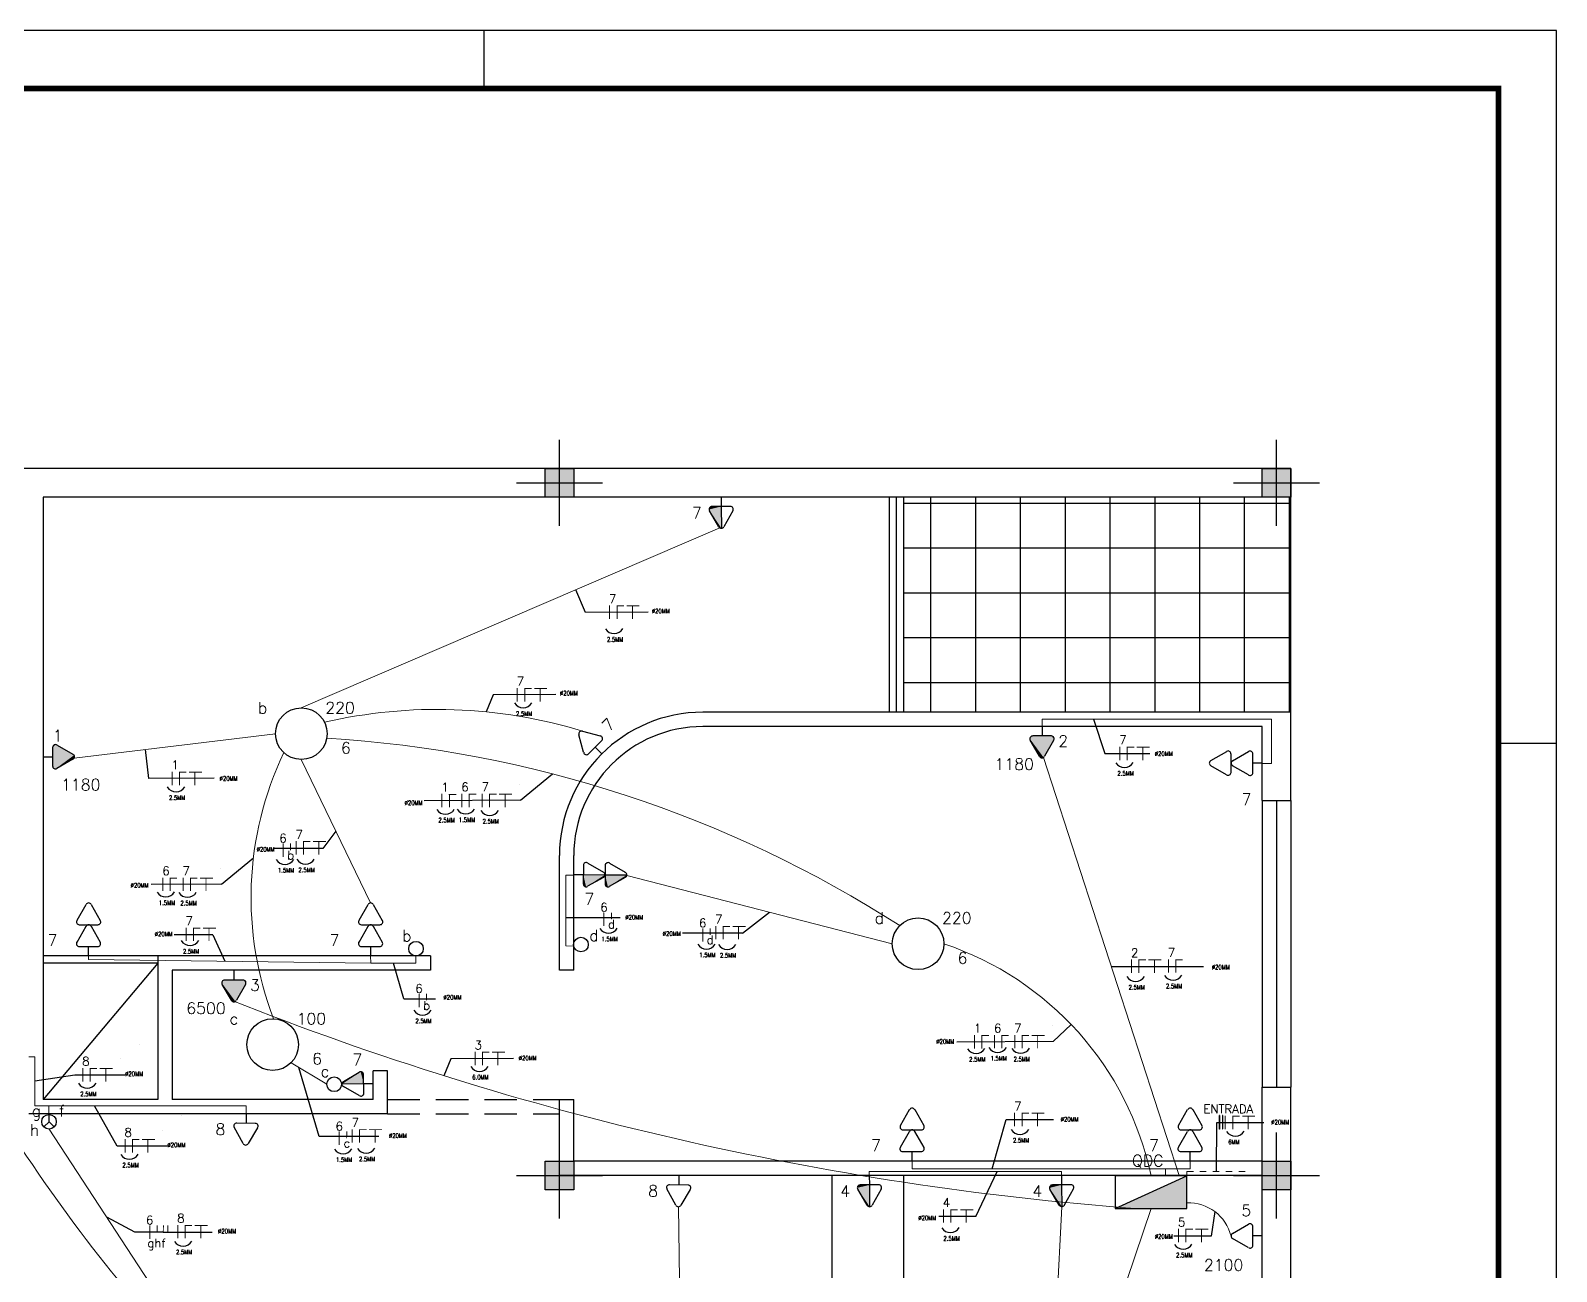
# Model space of a CAD drawing. Header units: metres. Extents: x 2426 to 5032, y 1997 to 4035.
# Drawn here: x 2512.79 to 2536.34, y 2015.29 to 2034.44 of the extents above; entities that cross this region are included whole.
import ezdxf
from ezdxf.enums import TextEntityAlignment as Align

# ---------------------------------------------------------------- set-up
doc = ezdxf.new("R2010")
doc.units = ezdxf.units.M
for name, pattern in [('CONTORNO_QUADRO_T', [0.35, 0.2, -0.15]), ('Contínuo', [0]), ('DASHED', [0.75, 0.5, -0.25])]:
    doc.linetypes.add(name, pattern=pattern)
for name, color, linetype in [('10', 10, 'Continuous'), ('2', 4, 'Continuous'), ('4', 136, 'Continuous'), ('Acessorios', 4, 'Continuous'), ('ALVENARIA', 7, 'Continuous'), ('ARQ-FOLHA', 7, 'Continuous'), ('CIRCUITOS', 250, 'Continuous'), ('ILUMINAÇÃO', 1, 'Contínuo'), ('INTERRUPTORES', 1, 'Continuous'), ('Quadros de Dist.', 1, 'Continuous'), ('TOMADAS-ENERGIA', 1, 'Continuous')]:
    doc.layers.add(name, color=color, linetype=linetype)
for name, color, linetype, lineweight in [('ELETRODUTO ENTRADA', 1, 'CONTORNO_QUADRO_T', 20), ('ELETRODUTOS', 5, 'Continuous', 20), ('SEÇÃO', 250, 'Contínuo', 30)]:
    doc.layers.add(name, color=color, linetype=linetype, lineweight=lineweight)
doc.styles.add('ROMAND', font='romand__.ttf', dxfattribs={"width": 0.75})
doc.styles.add('ROMANS', font='ROMANS.shx', dxfattribs={"width": 0.8, "height": 0.1})

# ---------------------------------------------------------------- blocks, each defined once
blk = doc.blocks.new('FOLHA A2')
at = {"layer": 'ARQ-FOLHA'}
for p, q in [((594, 0), (0, 0)), ((409, -10), (409, 0)), ((594, -420), (594, 0)), ((584, -123), (594, -123))]:
    blk.add_line(p, q, dxfattribs=at)
at = {"layer": 'ARQ-FOLHA', "const_width": 1}
blk.add_lwpolyline([(25, -410), (584, -410), (584, -10), (25, -10), (25, -410)], dxfattribs=at)
blk = doc.blocks.new('st')
at = {"layer": '2'}
h = blk.add_hatch(color=256, dxfattribs=at)
h.paths.add_polyline_path([(0, 10), (0, 0), (10, 0), (10, 10)])
h.paths.add_polyline_path([(-10, 10), (-10, 0), (0, 0), (0, 10)])
h.paths.add_polyline_path([(-10, 0), (-10, -10), (0, -10), (0, 0)])
h.paths.add_polyline_path([(0, 0), (0, -10), (10, -10), (10, 0)])
at = {"layer": '10'}
for p, q in [((0, 30), (0, -30)), ((-30, 0), (30, 0))]:
    blk.add_line(p, q, dxfattribs=at)
at = {"layer": '4'}
blk.add_lwpolyline([(-10, -10), (-10, 10), (10, 10), (10, -10)], close=True, dxfattribs=at)
blk = doc.blocks.new('TEBAI01')
for p, q in [((-1.62, 1.95), (-0.35, 4.14)), ((0.35, 4.14), (1.63, 1.92)), ((-1.3, 1.32), (1.28, 1.32)), ((0, 0), (0, 1.32))]:
    blk.add_line(p, q)
for centre, start, end in [((0, 3.97), 26.0479, 153.9521), ((-1.3, 1.71), 143.1332, 270.777), ((1.3, 1.71), 267.1811, 32.5689)]:
    blk.add_arc(centre, 0.393, start, end)
at = {"style": 'ROMANS', "flags": 8}
for tag, p in [('020', (-5.03, 2.2)), ('001', (3.56, 2.23))]:
    blk.add_attdef(tag, text='', height=1.6, dxfattribs=at).set_placement(p, align=Align.MIDDLE_CENTER)
blk = doc.blocks.new('TEMED02')
for p, q in [((0, 1.32), (0, 4.36)), ((-1.62, 1.95), (-0.35, 4.14)), ((0.35, 4.14), (1.63, 1.92)), ((-1.3, 1.32), (1.28, 1.32)), ((0, 0), (0, 1.32))]:
    blk.add_line(p, q)
for centre, start, end in [((0, 3.97), 26.0479, 153.9521), ((-1.3, 1.71), 143.1332, 270.777), ((1.3, 1.71), 267.1811, 32.5689)]:
    blk.add_arc(centre, 0.393, start, end)
at = {"linetype": 'Continuous'}
for points in [[(0, 4.36), (1.63, 1.92), (0.21, 4.3)], [(1.63, 1.92), (0, 4.36), (1.69, 1.72)], [(0, 1.32), (1.69, 1.72), (0, 4.36)], [(0.35, 4.14), (0.21, 4.3), (1.63, 1.92)], [(1.69, 1.72), (0, 1.32), (1.64, 1.52)], [(1.28, 1.32), (1.64, 1.52), (0, 1.32)], [(1.64, 1.52), (1.28, 1.32), (1.49, 1.37)]]:
    blk.add_solid(points, dxfattribs=at)
at = {"style": 'ROMANS', "flags": 8}
for tag, p in [('020', (-4.96, 2.19)), ('001', (3.39, 2.17))]:
    blk.add_attdef(tag, text='', height=1.6, dxfattribs=at).set_placement(p, align=Align.MIDDLE_CENTER)
blk = doc.blocks.new('TEALT03')
for p, q in [((-1.62, 1.95), (-0.35, 4.14)), ((0.35, 4.14), (1.63, 1.92)), ((-1.3, 1.32), (1.28, 1.32)), ((0, 0), (0, 1.32))]:
    blk.add_line(p, q)
for centre, start, end in [((0, 3.97), 26.0479, 153.9521), ((-1.3, 1.71), 143.1332, 270.777), ((1.3, 1.71), 267.1811, 32.5689)]:
    blk.add_arc(centre, 0.393, start, end)
at = {"linetype": 'Continuous'}
for points in [[(-0.35, 4.14), (1.64, 1.52), (-0.21, 4.3)], [(-0.21, 4.3), (1.69, 1.72), (0, 4.36)], [(1.69, 1.72), (-0.21, 4.3), (1.64, 1.52)], [(0, 4.36), (1.63, 1.92), (0.21, 4.3)], [(1.63, 1.92), (0, 4.36), (1.69, 1.72)], [(0.35, 4.14), (0.21, 4.3), (1.63, 1.92)], [(-1.62, 1.95), (1.49, 1.37), (-0.35, 4.14)], [(1.64, 1.52), (-0.35, 4.14), (1.49, 1.37)], [(-1.69, 1.75), (1.28, 1.32), (-1.62, 1.95)], [(1.28, 1.32), (-1.69, 1.75), (-1.31, 1.32)], [(-1.66, 1.54), (-1.31, 1.32), (-1.69, 1.75)], [(-1.31, 1.32), (-1.66, 1.54), (-1.51, 1.38)], [(1.49, 1.37), (-1.62, 1.95), (1.28, 1.32)]]:
    blk.add_solid(points, dxfattribs=at)
at = {"style": 'ROMANS', "flags": 8}
for tag, p in [('020', (-4.82, 2.03)), ('001', (3.51, 2.07))]:
    blk.add_attdef(tag, text='', height=1.6, dxfattribs=at).set_placement(p, align=Align.MIDDLE_CENTER)
blk = doc.blocks.new('A$C93b2c405')
at = {"layer": 'TOMADAS-ENERGIA'}
for p, q in [((0.269, 0.37), (0.269, 0.304)), ((0.252, 0.163), (0.188, 0.274)), ((0.334, 0.304), (0.205, 0.304)), ((0.35, 0.273), (0.287, 0.163)), ((0.251, 0.011), (0.188, 0.122)), ((0.334, 0.152), (0.205, 0.152)), ((0.35, 0.121), (0.287, 0.011))]:
    blk.add_line(p, q, dxfattribs=at)
for centre, start, end in [((0.205, 0.284), 87.1811, 212.5689), ((0.335, 0.284), 323.1332, 90.777), ((0.204, 0.132), 87.1811, 212.5689), ((0.269, 0.172), 206.0479, 333.9521), ((0.334, 0.132), 323.1332, 90.777), ((0.269, 0.02), 206.0479, 333.9521)]:
    blk.add_arc(centre, 0.0197, start, end, dxfattribs=at)
at = {"layer": 'TOMADAS-ENERGIA', "style": 'ROMANS', "flags": 8}
for tag, p in [('001', (0.091, 0.259)), ('020', (0.521, 0.26))]:
    blk.add_attdef(tag, text='', height=0.08, rotation=180, dxfattribs=at).set_placement(p, align=Align.MIDDLE_CENTER)
blk = doc.blocks.new('A$C8d71f97b')
at = {"layer": 'TOMADAS-ENERGIA'}
for p, q in [((0.27, 0.249), (0.333, 0.359)), ((0.351, 0.218), (0.351, 0.37)), ((0.369, 0.359), (0.432, 0.248)), ((0.286, 0.218), (0.415, 0.218)), ((0.351, 0.066), (0.351, 0.218)), ((0.27, 0.097), (0.333, 0.207)), ((0.369, 0.207), (0.432, 0.096)), ((0.286, 0.066), (0.415, 0.066)), ((0.351, 0), (0.351, 0.066))]:
    blk.add_line(p, q, dxfattribs=at)
for centre, start, end in [((0.351, 0.35), 26.0479, 153.9521), ((0.286, 0.238), 143.1332, 270.777), ((0.351, 0.198), 26.0479, 153.9521), ((0.416, 0.238), 267.1811, 32.5689), ((0.286, 0.086), 143.1332, 270.777), ((0.416, 0.086), 267.1811, 32.5689)]:
    blk.add_arc(centre, 0.0197, start, end, dxfattribs=at)
at = {"layer": 'TOMADAS-ENERGIA', "linetype": 'Continuous'}
for points in [[(0.351, 0.37), (0.432, 0.248), (0.361, 0.367)], [(0.432, 0.248), (0.351, 0.37), (0.436, 0.238)], [(0.351, 0.218), (0.436, 0.238), (0.351, 0.37)], [(0.369, 0.359), (0.361, 0.367), (0.432, 0.248)], [(0.436, 0.238), (0.351, 0.218), (0.433, 0.228)], [(0.415, 0.218), (0.433, 0.228), (0.351, 0.218)], [(0.351, 0.218), (0.432, 0.096), (0.361, 0.215)], [(0.432, 0.096), (0.351, 0.218), (0.436, 0.086)], [(0.351, 0.066), (0.436, 0.086), (0.351, 0.218)], [(0.369, 0.207), (0.361, 0.215), (0.432, 0.096)], [(0.433, 0.228), (0.415, 0.218), (0.425, 0.22)], [(0.436, 0.086), (0.351, 0.066), (0.433, 0.076)], [(0.415, 0.066), (0.433, 0.076), (0.351, 0.066)], [(0.433, 0.076), (0.415, 0.066), (0.425, 0.068)]]:
    blk.add_solid(points, dxfattribs=at)
at = {"layer": 'TOMADAS-ENERGIA', "style": 'ROMANS', "flags": 8}
for tag, p in [('020', (0.103, 0.11)), ('001', (0.52, 0.108))]:
    blk.add_attdef(tag, text='', height=0.08, dxfattribs=at).set_placement(p, align=Align.MIDDLE_CENTER)
blk = doc.blocks.new('A$C0BD3781F')
blk.add_circle((0.36, 0.36), 0.36)
at = {"style": 'ROMANS', "flags": 8}
for tag, p in [('001', (0.188, 0.472)), ('009', (0.502, 0.474)), ('020', (0.356, 0.232))]:
    blk.add_attdef(tag, text='', height=0.16, dxfattribs=at).set_placement(p, align=Align.MIDDLE_CENTER)
blk = doc.blocks.new('A$C5681756B')
at = {"layer": 'Quadros de Dist.'}
for p, q in [((0.951, 0.228), (0.452, 0.228)), ((0.452, 0.228), (0.452, 0)), ((0.452, 0), (0.951, 0.228)), ((0.951, 0), (0.951, 0.228)), ((0.452, 0), (0.951, 0))]:
    blk.add_line(p, q, dxfattribs=at)
at = {"layer": 'Quadros de Dist.', "linetype": 'Continuous'}
blk.add_solid([(0.951, 0.227), (0.452, 0), (0.951, 0)], dxfattribs=at)
at = {"layer": 'Quadros de Dist.', "style": 'ROMANS', "flags": 8}
for tag, p in [('020', (0.206, 0.334)), ('001', (1.041, 0.331))]:
    blk.add_attdef(tag, text='', height=0.16, dxfattribs=at).set_placement(p, align=Align.MIDDLE_CENTER)
blk = doc.blocks.new('Ir1s01')
blk.add_circle((0, 1.02), 1.02)
at = {"style": 'ROMANS', "flags": 8}
blk.add_attdef('009', text='', height=1.6, dxfattribs=at).set_placement((1.81, 2.29), align=Align.MIDDLE_CENTER)
blk = doc.blocks.new('Ir3s03')
for p, q in [((0, 1.02), (-0.72, 0.3)), ((0, 1.02), (0, 2.03)), ((0.72, 0.3), (0, 1.02)), ((0, 1.02), (0, 1.02))]:
    blk.add_line(p, q)
blk.add_circle((0, 1.02), 1.02)
at = {"style": 'ROMANS', "flags": 8}
for tag, p in [('030', (-1.77, 2.54)), ('009', (1.79, 2.54)), ('031', (-2.03, -0.12))]:
    blk.add_attdef(tag, text='', height=1.6, dxfattribs=at).set_placement(p, align=Align.MIDDLE_CENTER)
blk = doc.blocks.new('FNT')
at = {"const_width": 0.24}
for points in [[(0.12, 1.68), (0.12, -1.68)], [(1.84, 1.56), (3.68, 1.56)], [(1.96, 1.44), (1.96, -1.68)], [(4.32, 1.56), (7.52, 1.56)], [(5.8, 1.44), (5.8, -1.68)]]:
    blk.add_lwpolyline(points, dxfattribs=at)
at = {"style": 'ROMANS', "flags": 8}
blk.add_attdef('001', text='', height=1.6, dxfattribs=at).set_placement((0.89, 3.34), align=Align.MIDDLE_CENTER)
blk = doc.blocks.new('A$C27EA2FDF')
at = {"const_width": 0.009}
for points in [[(0.04, 0.126), (0.04, 0)], [(0.104, 0.121), (0.173, 0.121)], [(0.109, 0.117), (0.109, 0)]]:
    blk.add_lwpolyline(points, dxfattribs=at)
at = {"style": 'ROMANS', "flags": 8}
blk.add_attdef('001', text='', height=0.06, dxfattribs=at).set_placement((0.069, 0.188), align=Align.MIDDLE_CENTER)
blk = doc.blocks.new('A$C3508442B')
at = {"const_width": 0.024}
for points in [[(0.227, 0.043), (0.392, 0.012)], [(0.262, 0.224), (0.592, 0.161)]]:
    blk.add_lwpolyline(points, dxfattribs=at)
at = {"style": 'ROMANS', "flags": 8}
for tag, p in [('001', (0.105, 0.258)), ('009', (0.634, 0.329))]:
    blk.add_attdef(tag, text='', height=0.16, rotation=79, dxfattribs=at).set_placement(p, align=Align.MIDDLE_CENTER)

msp = doc.modelspace()

# ---------------------------------------------------------------- hatches: boundary and pattern name
at = {"layer": 'ALVENARIA'}
h = msp.add_hatch(dxfattribs=at)
h.set_pattern_fill('NET', color=256, scale=5.53413, angle=90, style=0)
h.set_pattern_definition([(90, (2718.9926, 2256.8158), (-0.6917663, 2e-16), []), (180, (2718.9926, 2256.8158), (-3e-16, -0.6917663), [])])
h.paths.add_polyline_path([(2526.263, 2027.243), (2526.263, 2023.922), (2532.239, 2023.922), (2532.239, 2027.243), (2531.797, 2027.243)])
at = {"layer": 'CIRCUITOS'}
h = msp.add_hatch(color=256, dxfattribs=at)
h.dxf.hatch_style = 1
h.paths.add_polyline_path([(2531.144, 2017.698), (2531.135, 2017.698), (2531.135, 2017.588), (2531.144, 2017.588)])
h.paths.add_polyline_path([(2531.144, 2017.588), (2531.135, 2017.588), (2531.135, 2017.487), (2531.144, 2017.487)])
h.paths.add_polyline_path([(2531.19, 2017.695), (2531.183, 2017.695), (2531.183, 2017.588), (2531.19, 2017.588)])
h.paths.add_polyline_path([(2531.19, 2017.588), (2531.183, 2017.588), (2531.183, 2017.491), (2531.19, 2017.491)])

# ---------------------------------------------------------------- linework, layer by layer
at = {"color": 18, "true_color": 0x000000}
for p, q in [((2523.774, 2020.512), (2524.19, 2020.835)), ((2528.57, 2018.84), (2528.845, 2019.103)), ((2527.378, 2016.137), (2527.705, 2016.831))]:
    msp.add_line(p, q, dxfattribs=at)
at = {"layer": 'Acessorios'}
for p, q in [((2526.041, 2023.922), (2526.041, 2027.243)), ((2526.152, 2023.922), (2526.152, 2027.243)), ((2526.263, 2023.922), (2526.263, 2027.243)), ((2531.797, 2022.561), (2531.797, 2018.133)), ((2532.018, 2022.561), (2532.018, 2018.133)), ((2532.239, 2022.561), (2532.239, 2018.133)), ((2514.752, 2020.159), (2512.981, 2020.159)), ((2514.752, 2020.048), (2512.981, 2017.945)), ((2514.752, 2020.048), (2512.981, 2020.048)), ((2525.156, 2008.515), (2525.156, 2016.772)), ((2526.263, 2008.515), (2526.263, 2016.772))]:
    msp.add_line(p, q, dxfattribs=at)
at = {"layer": 'Acessorios', "linetype": 'DASHED'}
for p, q in [((2518.293, 2017.945), (2520.95, 2017.945)), ((2518.293, 2017.724), (2520.95, 2017.724))]:
    msp.add_line(p, q, dxfattribs=at)
at = {"layer": 'ALVENARIA'}
for p, q in [((2532.239, 2027.685), (2487.966, 2027.685)), ((2532.239, 2027.243), (2532.239, 2027.685)), ((2512.981, 2027.243), (2512.981, 2017.945)), ((2532.239, 2027.243), (2512.981, 2027.243)), ((2532.239, 2023.922), (2532.239, 2027.243)), ((2532.239, 2023.922), (2523.163, 2023.922)), ((2532.239, 2022.561), (2532.239, 2023.922)), ((2531.797, 2023.701), (2523.163, 2023.701)), ((2531.797, 2022.561), (2531.797, 2023.701)), ((2531.797, 2022.561), (2532.239, 2022.561)), ((2520.95, 2019.938), (2520.95, 2021.708)), ((2521.171, 2019.938), (2521.171, 2021.708)), ((2514.752, 2020.159), (2514.752, 2017.945)), ((2518.958, 2020.159), (2514.752, 2020.159)), ((2518.958, 2020.159), (2518.958, 2019.938)), ((2514.973, 2019.938), (2514.973, 2017.945)), ((2518.958, 2019.938), (2514.973, 2019.938)), ((2521.171, 2019.938), (2520.95, 2019.938)), ((2518.072, 2017.945), (2518.072, 2018.388)), ((2518.293, 2018.388), (2518.072, 2018.388)), ((2518.293, 2017.724), (2518.293, 2018.388)), ((2514.752, 2017.945), (2512.981, 2017.945)), ((2518.072, 2017.945), (2514.973, 2017.945)), ((2520.95, 2016.772), (2520.95, 2017.945)), ((2520.95, 2017.945), (2521.171, 2017.945)), ((2521.171, 2016.993), (2521.171, 2017.945)), ((2531.797, 2018.133), (2532.239, 2018.133)), ((2531.797, 2016.993), (2531.797, 2018.133)), ((2532.239, 2013.263), (2532.239, 2018.133)), ((2518.293, 2017.724), (2512.759, 2017.724)), ((2531.797, 2016.993), (2521.171, 2016.993)), ((2531.797, 2016.772), (2520.95, 2016.772)), ((2531.797, 2013.263), (2531.797, 2016.772))]:
    msp.add_line(p, q, dxfattribs=at)
for radius in [2.214, 1.992]:
    msp.add_arc((2523.163, 2021.708), radius, 90, 180, dxfattribs=at)
at = {"layer": 'CIRCUITOS'}
for p, q in [((2521.349, 2025.462), (2521.2, 2025.81)), ((2522.316, 2025.468), (2521.349, 2025.462)), ((2519.925, 2024.189), (2519.817, 2023.927)), ((2520.892, 2024.195), (2519.925, 2024.189)), ((2529.192, 2023.814), (2529.364, 2023.283)), ((2514.614, 2022.898), (2514.559, 2023.345)), ((2529.364, 2023.283), (2530.062, 2023.283)), ((2515.62, 2022.904), (2514.614, 2022.898)), ((2520.349, 2022.563), (2520.842, 2022.969)), ((2520.34, 2022.803), (2520.34, 2022.803)), ((2520.349, 2022.563), (2518.863, 2022.554)), ((2517.5, 2022.085), (2517.297, 2021.82)), ((2515.733, 2021.268), (2516.226, 2021.674)), ((2517.297, 2021.82), (2516.544, 2021.82)), ((2515.724, 2021.508), (2515.724, 2021.508)), ((2515.733, 2021.268), (2514.647, 2021.262)), ((2521.047, 2020.753), (2521.887, 2020.753)), ((2521.399, 2020.753), (2521.399, 2020.753)), ((2523.774, 2020.512), (2522.849, 2020.512)), ((2515.6, 2020.485), (2515.005, 2020.485)), ((2515.6, 2020.485), (2515.785, 2020.078)), ((2518.546, 2019.5), (2518.386, 2020.049)), ((2529.468, 2019.998), (2530.889, 2019.998)), ((2518.546, 2019.5), (2519.035, 2019.5)), ((2528.56, 2019.08), (2528.56, 2019.08)), ((2514.466, 2018.793), (2514.466, 2018.793)), ((2528.57, 2018.84), (2527.083, 2018.831)), ((2514.176, 2018.569), (2514.176, 2018.569)), ((2517.239, 2017.374), (2516.928, 2018.438)), ((2519.272, 2018.573), (2519.165, 2018.311)), ((2520.24, 2018.579), (2519.272, 2018.573)), ((2513.47, 2018.319), (2512.854, 2018.225)), ((2514.246, 2018.319), (2513.47, 2018.319)), ((2514.123, 2017.221), (2513.772, 2017.848)), ((2515.118, 2017.696), (2515.118, 2017.696)), ((2531.135, 2017.487), (2531.135, 2017.698)), ((2531.144, 2017.698), (2531.135, 2017.698)), ((2531.19, 2017.695), (2531.183, 2017.695)), ((2531.183, 2017.695), (2531.183, 2017.491)), ((2514.828, 2017.471), (2514.828, 2017.471)), ((2527.629, 2016.875), (2527.845, 2017.633)), ((2527.845, 2017.633), (2528.573, 2017.633)), ((2531.09, 2016.83), (2531.095, 2017.588)), ((2531.095, 2017.588), (2531.823, 2017.588)), ((2531.144, 2017.487), (2531.135, 2017.487)), ((2531.183, 2017.491), (2531.19, 2017.491)), ((2514.899, 2017.221), (2514.123, 2017.221)), ((2518.164, 2017.374), (2517.239, 2017.374)), ((2514.397, 2015.898), (2513.962, 2016.127)), ((2527.378, 2016.137), (2526.804, 2016.137)), ((2531.064, 2016.213), (2531.006, 2015.835)), ((2514.835, 2015.898), (2514.397, 2015.898)), ((2514.835, 2015.898), (2515.587, 2015.898)), ((2531.006, 2015.835), (2530.433, 2015.835))]:
    msp.add_line(p, q, dxfattribs=at)
at = {"layer": 'CIRCUITOS', "lineweight": 25}
for p, q in [((2531.144, 2017.487), (2531.144, 2017.698)), ((2531.19, 2017.49), (2531.19, 2017.695))]:
    msp.add_line(p, q, dxfattribs=at)
at = {"layer": 'CIRCUITOS', "const_width": 0.0149}
for points in [[(2514.836, 2016.002), (2514.835, 2015.898)], [(2514.905, 2016.002), (2514.904, 2015.898)], [(2514.905, 2016.002), (2514.904, 2015.898)]]:
    msp.add_lwpolyline(points, dxfattribs=at)
at = {"layer": 'ELETRODUTO ENTRADA', "ltscale": 0.001}
msp.add_line((2530.633, 2016.766), (2530.633, 2016.83), dxfattribs=at)
at = {"layer": 'ELETRODUTO ENTRADA', "ltscale": 0.009}
msp.add_line((2530.633, 2016.83), (2531.547, 2016.83), dxfattribs=at)
at = {"layer": 'ELETRODUTOS'}
for p, q in [((2516.965, 2023.989), (2523.424, 2026.766)), ((2528.397, 2023.701), (2528.397, 2023.814)), ((2528.397, 2023.814), (2531.939, 2023.814)), ((2531.939, 2023.814), (2531.939, 2023.131)), ((2516.567, 2023.59), (2513.457, 2023.211)), ((2516.965, 2023.192), (2518.035, 2020.978)), ((2530.515, 2016.772), (2528.42, 2023.225)), ((2531.797, 2023.131), (2531.939, 2023.131)), ((2521.047, 2020.318), (2521.047, 2021.404)), ((2521.047, 2021.404), (2521.171, 2021.404)), ((2526.085, 2020.347), (2521.989, 2021.401)), ((2521.171, 2020.311), (2521.047, 2020.318)), ((2513.681, 2020.105), (2513.681, 2020.159)), ((2518.036, 2020.049), (2513.681, 2020.105)), ((2518.034, 2020.159), (2518.036, 2020.049)), ((2518.036, 2020.049), (2518.735, 2020.049)), ((2518.735, 2020.159), (2518.735, 2020.049)), ((2516.806, 2018.512), (2517.36, 2018.179)), ((2516.114, 2017.848), (2513.066, 2017.848)), ((2513.066, 2017.848), (2513.066, 2017.724)), ((2516.114, 2017.724), (2516.114, 2017.848)), ((2513.071, 2017.487), (2514.619, 2015.124)), ((2526.391, 2016.993), (2526.391, 2016.875)), ((2530.684, 2016.993), (2530.684, 2016.875)), ((2526.045, 2016.831), (2525.731, 2016.831)), ((2525.731, 2016.772), (2525.731, 2016.831)), ((2528.698, 2016.831), (2526.045, 2016.831)), ((2530.302, 2016.875), (2526.391, 2016.875)), ((2528.698, 2016.772), (2528.698, 2016.831)), ((2530.302, 2016.766), (2530.302, 2016.875)), ((2530.302, 2016.875), (2530.684, 2016.875)), ((2522.835, 2013.187), (2522.784, 2016.29)), ((2528.476, 2011.935), (2528.702, 2016.289)), ((2530.081, 2016.26), (2528.604, 2011.914))]:
    msp.add_line(p, q, dxfattribs=at)
at = {"layer": 'ELETRODUTOS', "lineweight": 5, "ltscale": 10}
for p, q in [((2512.759, 2018.602), (2512.854, 2018.602)), ((2512.854, 2018.602), (2512.854, 2017.848)), ((2513.066, 2017.848), (2512.854, 2017.848))]:
    msp.add_line(p, q, dxfattribs=at)
at = {"layer": 'ELETRODUTOS'}
for centre, radius, start, end in [((2519.059, 2016.273), 7.692, 73.0168, 103.0448), ((2516.21, 2005.058), 18.5, 57.3103, 86.4419), ((2521.391, 2021.061), 5.202, 154.539, 201.0829), ((2525.353, 2015.762), 4.833, 11.9838, 71.5474), ((2533.424, 2063.717), 47.592, 248.3749, 265.6762), ((2534.4, 2031.577), 26.081, 208.92, 220.0613), ((2530.653, 2015.668), 0.683, 14.2837, 91.6802)]:
    msp.add_arc(centre, radius, start, end, dxfattribs=at)
at = {"layer": 'SEÇÃO'}
for centre in [(2521.792, 2025.293), (2520.387, 2024.148), (2529.67, 2023.226), (2515.031, 2022.851), (2519.191, 2022.504), (2519.504, 2022.509), (2519.871, 2022.487), (2516.712, 2021.731), (2517.03, 2021.736), (2514.873, 2021.228), (2515.209, 2021.223), (2521.707, 2020.669), (2515.246, 2020.479), (2523.217, 2020.424), (2523.536, 2020.418), (2529.841, 2019.925), (2530.419, 2019.943), (2518.834, 2019.405), (2527.38, 2018.811), (2527.711, 2018.829), (2528.067, 2018.815), (2519.713, 2018.536), (2513.661, 2018.277), (2528.056, 2017.563), (2531.381, 2017.536), (2514.313, 2017.179), (2517.609, 2017.263), (2517.964, 2017.273), (2526.984, 2016.047), (2515.14, 2015.838), (2530.576, 2015.791)]:
    msp.add_arc(centre, 0.158, 211.9194, 329.0111, dxfattribs=at)

# ---------------------------------------------------------------- block references
ref = msp.add_blockref('A$C93b2c405', (2530.978, 2023.731), dxfattribs=dict(xscale=2.213652184725244, yscale=2.213652184725244, zscale=2.213652184725244, rotation=270))
ref.add_attrib('020', '7', dxfattribs={"layer": 'TOMADAS-ENERGIA', "height": 0.177, "style": 'ROMANS', "flags": 8}).set_placement((2531.553, 2022.577), align=Align.MIDDLE_CENTER)
ref = msp.add_blockref('A$C8d71f97b', (2521.175, 2022.192), dxfattribs=dict(xscale=2.213652184725244, yscale=2.213652184725244, zscale=2.213652184725244, rotation=269.6985197882037))
ref.add_attrib('001', '7', dxfattribs={"layer": 'TOMADAS-ENERGIA', "height": 0.177, "style": 'ROMANS', "flags": 8}).set_placement((2521.409, 2021.039), align=Align.MIDDLE_CENTER)
at = {"xscale": 2.213652184725244, "yscale": 2.213652184725244, "zscale": 2.213652184725244, "rotation": 180}
for p in [(2514.278, 2020.978), (2518.631, 2020.978), (2526.988, 2017.812), (2531.28, 2017.812)]:
    msp.add_blockref('A$C93b2c405', p, dxfattribs=at).add_auto_attribs({'020': '7'})
at = {"layer": 'ALVENARIA', "xscale": 0.02213652184725244, "yscale": 0.02213652184725244, "zscale": 0.02213652184725244, "rotation": 89.99999999999999}
for p in [(2520.95, 2027.464), (2532.018, 2027.464), (2520.95, 2016.772), (2532.018, 2016.772)]:
    msp.add_blockref('st', p, dxfattribs=at)
at = {"layer": 'ARQ-FOLHA', "xscale": 0.08944633452801547, "yscale": 0.08944633452801547, "zscale": 0.08944633452801547}
msp.add_blockref('FOLHA A2', (2483.206, 2034.444), dxfattribs=at)
at = {"layer": 'CIRCUITOS', "lineweight": 30}
ref = msp.add_blockref('FNT', (2521.716, 2025.465), dxfattribs=dict(at, xscale=0.06225896769449148, yscale=0.06225896769449148, zscale=0.06225896769449148))
ref.add_attrib('001', '7', dxfattribs={"layer": '0', "height": 0.133, "style": 'ROMANS', "flags": 8}).set_placement((2521.771, 2025.673), align=Align.MIDDLE_CENTER)
ref = msp.add_blockref('FNT', (2520.291, 2024.191), dxfattribs=dict(at, xscale=0.06225896769449148, yscale=0.06225896769449148, zscale=0.06225896769449148))
ref.add_attrib('001', '7', dxfattribs={"layer": '0', "height": 0.133, "style": 'ROMANS', "flags": 8}).set_placement((2520.347, 2024.399), align=Align.MIDDLE_CENTER)
ref = msp.add_blockref('FNT', (2529.591, 2023.286), dxfattribs=dict(at, xscale=0.06225896769449148, yscale=0.06225896769449148, zscale=0.06225896769449148))
ref.add_attrib('001', '7', dxfattribs={"layer": '0', "height": 0.133, "style": 'ROMANS', "flags": 8}).set_placement((2529.646, 2023.494), align=Align.MIDDLE_CENTER)
ref = msp.add_blockref('FNT', (2514.962, 2022.9), dxfattribs=dict(at, xscale=0.06225896769449148, yscale=0.06225896769449148, zscale=0.06225896769449148))
ref.add_attrib('001', '1', dxfattribs={"layer": '0', "height": 0.133, "style": 'ROMANS', "flags": 8}).set_placement((2515.017, 2023.108), align=Align.MIDDLE_CENTER)
at = {"layer": 'CIRCUITOS'}
ref = msp.add_blockref('A$C27EA2FDF', (2519.069, 2022.453), dxfattribs=dict(at, xscale=1.660239138543933, yscale=1.660239138543933, zscale=1.660239138543933))
ref.add_attrib('001', '1', dxfattribs={"layer": '0', "height": 0.133, "style": 'ROMANS', "flags": 8}).set_placement((2519.183, 2022.766), align=Align.MIDDLE_CENTER)
ref = msp.add_blockref('A$C27EA2FDF', (2519.377, 2022.455), dxfattribs=dict(at, xscale=1.660239138543933, yscale=1.660239138543933, zscale=1.660239138543933))
ref.add_attrib('001', '6', dxfattribs={"layer": '0', "height": 0.133, "style": 'ROMANS', "flags": 8}).set_placement((2519.491, 2022.768), align=Align.MIDDLE_CENTER)
at = {"layer": 'CIRCUITOS', "lineweight": 30}
ref = msp.add_blockref('FNT', (2519.749, 2022.56), dxfattribs=dict(at, xscale=0.06225896769449148, yscale=0.06225896769449148, zscale=0.06225896769449148))
ref.add_attrib('001', '7', dxfattribs={"layer": '0', "height": 0.133, "style": 'ROMANS', "flags": 8}).set_placement((2519.804, 2022.768), align=Align.MIDDLE_CENTER)
ref = msp.add_blockref('A$C3508442B', (2516.853, 2022.029), dxfattribs=dict(at, xscale=-0.6225896769539736, yscale=0.6225896769539745, zscale=0.6225896769539745, rotation=78.7512890459185))
ref.add_attrib('009', 'b', dxfattribs={"layer": '0', "height": 0.133, "rotation": 359.7513, "style": 'ROMANS', "flags": 8}).set_placement((2516.801, 2021.716), align=Align.MIDDLE_CENTER)
ref.add_attrib('001', '6', dxfattribs={"layer": '0', "height": 0.133, "style": 'ROMANS', "flags": 8}).set_placement((2516.683, 2021.977), align=Align.MIDDLE_CENTER)
ref = msp.add_blockref('FNT', (2516.876, 2021.827), dxfattribs=dict(at, xscale=0.06225896769449148, yscale=0.06225896769449148, zscale=0.06225896769449148))
ref.add_attrib('001', '7', dxfattribs={"layer": '0', "height": 0.133, "style": 'ROMANS', "flags": 8}).set_placement((2516.931, 2022.035), align=Align.MIDDLE_CENTER)
at = {"layer": 'CIRCUITOS'}
ref = msp.add_blockref('A$C27EA2FDF', (2514.761, 2021.16), dxfattribs=dict(at, xscale=1.660239138543933, yscale=1.660239138543933, zscale=1.660239138543933))
ref.add_attrib('001', '6', dxfattribs={"layer": '0', "height": 0.133, "style": 'ROMANS', "flags": 8}).set_placement((2514.875, 2021.473), align=Align.MIDDLE_CENTER)
at = {"layer": 'CIRCUITOS', "lineweight": 30}
ref = msp.add_blockref('FNT', (2515.133, 2021.265), dxfattribs=dict(at, xscale=0.06225896769449148, yscale=0.06225896769449148, zscale=0.06225896769449148))
ref.add_attrib('001', '7', dxfattribs={"layer": '0', "height": 0.133, "style": 'ROMANS', "flags": 8}).set_placement((2515.188, 2021.473), align=Align.MIDDLE_CENTER)
ref = msp.add_blockref('A$C3508442B', (2521.805, 2020.963), dxfattribs=dict(at, xscale=-0.6225896769539736, yscale=0.6225896769539745, zscale=0.6225896769539745, rotation=78.7512890459185))
ref.add_attrib('009', 'd', dxfattribs={"layer": '0', "height": 0.133, "rotation": 359.7513, "style": 'ROMANS', "flags": 8}).set_placement((2521.753, 2020.649), align=Align.MIDDLE_CENTER)
ref.add_attrib('001', '6', dxfattribs={"layer": '0', "height": 0.133, "style": 'ROMANS', "flags": 8}).set_placement((2521.635, 2020.911), align=Align.MIDDLE_CENTER)
ref = msp.add_blockref('FNT', (2515.179, 2020.493), dxfattribs=dict(at, xscale=0.06225896769449148, yscale=0.06225896769449148, zscale=0.06225896769449148))
ref.add_attrib('001', '7', dxfattribs={"layer": '0', "height": 0.133, "style": 'ROMANS', "flags": 8}).set_placement((2515.234, 2020.701), align=Align.MIDDLE_CENTER)
ref = msp.add_blockref('A$C3508442B', (2523.33, 2020.721), dxfattribs=dict(at, xscale=-0.6225896769539736, yscale=0.6225896769539745, zscale=0.6225896769539745, rotation=78.7512890459185))
ref.add_attrib('009', 'd', dxfattribs={"layer": '0', "height": 0.133, "rotation": 359.7513, "style": 'ROMANS', "flags": 8}).set_placement((2523.277, 2020.408), align=Align.MIDDLE_CENTER)
ref.add_attrib('001', '6', dxfattribs={"layer": '0', "height": 0.133, "style": 'ROMANS', "flags": 8}).set_placement((2523.16, 2020.669), align=Align.MIDDLE_CENTER)
ref = msp.add_blockref('FNT', (2523.353, 2020.519), dxfattribs=dict(at, xscale=0.06225896769449148, yscale=0.06225896769449148, zscale=0.06225896769449148))
ref.add_attrib('001', '7', dxfattribs={"layer": '0', "height": 0.133, "style": 'ROMANS', "flags": 8}).set_placement((2523.408, 2020.727), align=Align.MIDDLE_CENTER)
ref = msp.add_blockref('FNT', (2529.771, 2020.001), dxfattribs=dict(at, xscale=0.06225896769449148, yscale=0.06225896769449148, zscale=0.06225896769449148))
ref.add_attrib('001', '2', dxfattribs={"layer": '0', "height": 0.133, "style": 'ROMANS', "flags": 8}).set_placement((2529.826, 2020.209), align=Align.MIDDLE_CENTER)
at = {"layer": 'CIRCUITOS'}
ref = msp.add_blockref('A$C27EA2FDF', (2530.281, 2019.9), dxfattribs=dict(at, xscale=1.660239138543933, yscale=1.660239138543933, zscale=1.660239138543933))
ref.add_attrib('001', '7', dxfattribs={"layer": '0', "height": 0.133, "style": 'ROMANS', "flags": 8}).set_placement((2530.395, 2020.212), align=Align.MIDDLE_CENTER)
at = {"layer": 'CIRCUITOS', "lineweight": 30}
ref = msp.add_blockref('A$C3508442B', (2518.953, 2019.71), dxfattribs=dict(at, xscale=-0.6225896769539736, yscale=0.6225896769539745, zscale=0.6225896769539745, rotation=78.7512890459185))
ref.add_attrib('009', 'b', dxfattribs={"layer": '0', "height": 0.133, "rotation": 359.7513, "style": 'ROMANS', "flags": 8}).set_placement((2518.9, 2019.396), align=Align.MIDDLE_CENTER)
ref.add_attrib('001', '6', dxfattribs={"layer": '0', "height": 0.133, "style": 'ROMANS', "flags": 8}).set_placement((2518.783, 2019.658), align=Align.MIDDLE_CENTER)
at = {"layer": 'CIRCUITOS'}
ref = msp.add_blockref('A$C27EA2FDF', (2527.289, 2018.73), dxfattribs=dict(at, xscale=1.660239138543933, yscale=1.660239138543933, zscale=1.660239138543933))
ref.add_attrib('001', '1', dxfattribs={"layer": '0', "height": 0.133, "style": 'ROMANS', "flags": 8}).set_placement((2527.403, 2019.043), align=Align.MIDDLE_CENTER)
ref = msp.add_blockref('A$C27EA2FDF', (2527.597, 2018.732), dxfattribs=dict(at, xscale=1.660239138543933, yscale=1.660239138543933, zscale=1.660239138543933))
ref.add_attrib('001', '6', dxfattribs={"layer": '0', "height": 0.133, "style": 'ROMANS', "flags": 8}).set_placement((2527.711, 2019.044), align=Align.MIDDLE_CENTER)
at = {"layer": 'CIRCUITOS', "lineweight": 30}
ref = msp.add_blockref('FNT', (2527.969, 2018.836), dxfattribs=dict(at, xscale=0.06225896769449148, yscale=0.06225896769449148, zscale=0.06225896769449148))
ref.add_attrib('001', '7', dxfattribs={"layer": '0', "height": 0.133, "style": 'ROMANS', "flags": 8}).set_placement((2528.025, 2019.044), align=Align.MIDDLE_CENTER)
ref = msp.add_blockref('FNT', (2519.639, 2018.575), dxfattribs=dict(at, xscale=0.06225896769449148, yscale=0.06225896769449148, zscale=0.06225896769449148))
ref.add_attrib('001', '3', dxfattribs={"layer": '0', "height": 0.133, "style": 'ROMANS', "flags": 8}).set_placement((2519.695, 2018.784), align=Align.MIDDLE_CENTER)
ref = msp.add_blockref('FNT', (2513.585, 2018.326), dxfattribs=dict(at, xscale=0.06225896769449148, yscale=0.06225896769449148, zscale=0.06225896769449148))
ref.add_attrib('001', '8', dxfattribs={"layer": '0', "height": 0.133, "style": 'ROMANS', "flags": 8}).set_placement((2513.64, 2018.534), align=Align.MIDDLE_CENTER)
ref = msp.add_blockref('FNT', (2527.967, 2017.635), dxfattribs=dict(at, xscale=0.06225896769449148, yscale=0.06225896769449148, zscale=0.06225896769449148))
ref.add_attrib('001', '7', dxfattribs={"layer": '0', "height": 0.133, "style": 'ROMANS', "flags": 8}).set_placement((2528.023, 2017.843), align=Align.MIDDLE_CENTER)
ref = msp.add_blockref('FNT', (2531.218, 2017.59), dxfattribs=dict(at, xscale=0.06225896769449148, yscale=0.06225896769449148, zscale=0.06225896769449148))
ref.add_attrib('001', 'ENTRADA', dxfattribs={"layer": '0', "height": 0.1328, "style": 'ROMANS', "flags": 8}).set_placement((2531.273, 2017.798), align=Align.MIDDLE_CENTER)
ref = msp.add_blockref('FNT', (2514.237, 2017.228), dxfattribs=dict(at, xscale=0.06225896769449148, yscale=0.06225896769449148, zscale=0.06225896769449148))
ref.add_attrib('001', '8', dxfattribs={"layer": '0', "height": 0.133, "style": 'ROMANS', "flags": 8}).set_placement((2514.293, 2017.436), align=Align.MIDDLE_CENTER)
ref = msp.add_blockref('A$C3508442B', (2517.72, 2017.584), dxfattribs=dict(at, xscale=-0.6225896769539736, yscale=0.6225896769539745, zscale=0.6225896769539745, rotation=78.7512890459185))
ref.add_attrib('009', 'c', dxfattribs={"layer": '0', "height": 0.133, "rotation": 359.7513, "style": 'ROMANS', "flags": 8}).set_placement((2517.668, 2017.27), align=Align.MIDDLE_CENTER)
ref.add_attrib('001', '6', dxfattribs={"layer": '0', "height": 0.133, "style": 'ROMANS', "flags": 8}).set_placement((2517.55, 2017.532), align=Align.MIDDLE_CENTER)
ref = msp.add_blockref('FNT', (2517.743, 2017.381), dxfattribs=dict(at, xscale=0.06225896769449148, yscale=0.06225896769449148, zscale=0.06225896769449148))
ref.add_attrib('001', '7', dxfattribs={"layer": '0', "height": 0.133, "style": 'ROMANS', "flags": 8}).set_placement((2517.798, 2017.59), align=Align.MIDDLE_CENTER)
ref = msp.add_blockref('FNT', (2526.867, 2016.145), dxfattribs=dict(at, xscale=0.06225896769449148, yscale=0.06225896769449148, zscale=0.06225896769449148))
ref.add_attrib('001', '4', dxfattribs={"layer": '0', "height": 0.133, "style": 'ROMANS', "flags": 8}).set_placement((2526.923, 2016.353), align=Align.MIDDLE_CENTER)
ref = msp.add_blockref('A$C3508442B', (2514.795, 2016.135), dxfattribs=dict(at, xscale=-0.6225896769539736, yscale=0.6225896769539745, zscale=0.6225896769539745, rotation=78.7512890459185))
ref.add_attrib('009', 'ghf', dxfattribs={"layer": '0', "height": 0.1328, "rotation": 359.7513, "style": 'ROMANS', "flags": 8}).set_placement((2514.59, 2015.623), align=Align.BOTTOM_LEFT)
ref.add_attrib('001', '6', dxfattribs={"layer": '0', "height": 0.133, "style": 'ROMANS', "flags": 8}).set_placement((2514.625, 2016.083), align=Align.MIDDLE_CENTER)
ref = msp.add_blockref('FNT', (2515.051, 2015.904), dxfattribs=dict(at, xscale=0.06225896769449148, yscale=0.06225896769449148, zscale=0.06225896769449148))
ref.add_attrib('001', '8', dxfattribs={"layer": '0', "height": 0.133, "style": 'ROMANS', "flags": 8}).set_placement((2515.106, 2016.112), align=Align.MIDDLE_CENTER)
ref = msp.add_blockref('FNT', (2530.496, 2015.843), dxfattribs=dict(at, xscale=0.06225896769449148, yscale=0.06225896769449148, zscale=0.06225896769449148))
ref.add_attrib('001', '5', dxfattribs={"layer": '0', "height": 0.133, "style": 'ROMANS', "flags": 8}).set_placement((2530.551, 2016.051), align=Align.MIDDLE_CENTER)
at = {"layer": 'ILUMINAÇÃO'}
ref = msp.add_blockref('A$C0BD3781F', (2516.567, 2023.192), dxfattribs=dict(at, xscale=1.106826092362622, yscale=1.106826092362622, zscale=1.106826092362622))
ref.add_attrib('020', '6', dxfattribs={"layer": '0', "height": 0.177, "style": 'ROMANS', "flags": 8}).set_placement((2517.652, 2023.371), align=Align.MIDDLE_CENTER)
ref.add_attrib('009', '220', dxfattribs={"layer": '0', "height": 0.1771, "style": 'ROMANS', "flags": 8}).set_placement((2517.563, 2023.989), align=Align.MIDDLE_CENTER)
ref.add_attrib('001', 'b', dxfattribs={"layer": '0', "height": 0.177, "style": 'ROMANS', "flags": 8}).set_placement((2516.368, 2023.989), align=Align.MIDDLE_CENTER)
ref = msp.add_blockref('A$C0BD3781F', (2526.086, 2019.949), dxfattribs=dict(at, xscale=1.106826092362622, yscale=1.106826092362622, zscale=1.106826092362622))
ref.add_attrib('020', '6', dxfattribs={"layer": '0', "height": 0.177, "style": 'ROMANS', "flags": 8}).set_placement((2527.17, 2020.128), align=Align.MIDDLE_CENTER)
ref.add_attrib('009', '220', dxfattribs={"layer": '0', "height": 0.1771, "style": 'ROMANS', "flags": 8}).set_placement((2527.082, 2020.746), align=Align.MIDDLE_CENTER)
ref.add_attrib('001', 'd', dxfattribs={"layer": '0', "height": 0.177, "style": 'ROMANS', "flags": 8}).set_placement((2525.886, 2020.746), align=Align.MIDDLE_CENTER)
ref = msp.add_blockref('A$C0BD3781F', (2516.124, 2018.393), dxfattribs=dict(at, xscale=1.106826092362622, yscale=1.106826092362622, zscale=1.106826092362622))
ref.add_attrib('020', '6', dxfattribs={"layer": '0', "height": 0.177, "style": 'ROMANS', "flags": 8}).set_placement((2517.209, 2018.573), align=Align.MIDDLE_CENTER)
ref.add_attrib('009', '100', dxfattribs={"layer": '0', "height": 0.1771, "style": 'ROMANS', "flags": 8}).set_placement((2517.12, 2019.19), align=Align.MIDDLE_CENTER)
ref.add_attrib('001', 'c', dxfattribs={"layer": '0', "height": 0.177, "style": 'ROMANS', "flags": 8}).set_placement((2515.925, 2019.19), align=Align.MIDDLE_CENTER)
at = {"layer": 'INTERRUPTORES'}
ref = msp.add_blockref('Ir1s01', (2518.848, 2020.271), dxfattribs=dict(at, xscale=0.1106826092366648, yscale=0.1106826092366648, zscale=0.1106826092366648, rotation=89.99999999999999))
ref.add_attrib('009', 'b', dxfattribs={"layer": '0', "height": 0.177, "style": 'ROMANS', "flags": 8}).set_placement((2518.594, 2020.472), align=Align.MIDDLE_CENTER)
at = {"layer": 'INTERRUPTORES', "xscale": 0.1106826092366648, "yscale": 0.1106826092366648, "zscale": 0.1106826092366648}
msp.add_blockref('Ir1s01', (2521.281, 2020.223), dxfattribs=at).add_auto_attribs({'009': 'd'})
at = {"layer": 'INTERRUPTORES'}
ref = msp.add_blockref('Ir1s01', (2517.585, 2018.179), dxfattribs=dict(at, xscale=0.1106826092366648, yscale=0.1106826092366648, zscale=0.1106826092366648, rotation=89.99999999999999))
ref.add_attrib('009', 'c', dxfattribs={"layer": '0', "height": 0.177, "style": 'ROMANS', "flags": 8}).set_placement((2517.331, 2018.379), align=Align.MIDDLE_CENTER)
ref = msp.add_blockref('Ir3s03', (2513.071, 2017.487), dxfattribs=dict(at, xscale=0.1106826092362622, yscale=0.1106826092362622, zscale=0.1106826092362622))
ref.add_attrib('009', 'f', dxfattribs={"layer": '0', "height": 0.177, "style": 'ROMANS'}).set_placement((2513.269, 2017.768), align=Align.MIDDLE_CENTER)
ref.add_attrib('030', 'g', dxfattribs={"layer": '0', "height": 0.177, "style": 'ROMANS'}).set_placement((2512.876, 2017.768), align=Align.MIDDLE_CENTER)
ref.add_attrib('031', 'h', dxfattribs={"layer": '0', "height": 0.177, "style": 'ROMANS'}).set_placement((2512.847, 2017.473), align=Align.MIDDLE_CENTER)
at = {"layer": 'Quadros de Dist.'}
ref = msp.add_blockref('A$C5681756B', (2528.527, 2016.26), dxfattribs=dict(at, xscale=2.213652184725244, yscale=2.213652184725244, zscale=2.213652184725244))
ref.add_attrib('020', 'QDC', dxfattribs={"height": 0.1771, "style": 'ROMANS', "flags": 8}).set_placement((2530.029, 2016.999), align=Align.MIDDLE_CENTER)
at = {"layer": 'TOMADAS-ENERGIA'}
ref = msp.add_blockref('TEMED02', (2523.443, 2027.243), dxfattribs=dict(at, xscale=0.1106826093393433, yscale=0.1106826093393433, zscale=0.1106826093393433, rotation=180.5747623271488))
ref.add_attrib('001', '7', dxfattribs={"layer": '0', "height": 0.177, "style": 'ROMANS', "flags": 8}).set_placement((2523.07, 2026.999), align=Align.MIDDLE_CENTER)
ref = msp.add_blockref('TEBAI01', (2521.602, 2023.277), dxfattribs=dict(at, xscale=0.1106826093393435, yscale=0.1106826093393435, zscale=0.1106826093393435, rotation=44.98017437863057))
ref.add_attrib('001', '7', dxfattribs={"layer": '0', "height": 0.177, "rotation": 46.0014, "style": 'ROMANS', "flags": 8}).set_placement((2521.706, 2023.73), align=Align.MIDDLE_CENTER)
ref = msp.add_blockref('TEALT03', (2512.981, 2023.234), dxfattribs=dict(at, xscale=0.1106826092362622, yscale=0.1106826092362622, zscale=0.1106826092362622, rotation=270))
ref.add_attrib('001', '1180', dxfattribs={"layer": '0', "height": 0.1771, "style": 'ROMANS'}).set_placement((2513.561, 2022.804), align=Align.MIDDLE_CENTER)
ref.add_attrib('020', '1', dxfattribs={"layer": '0', "height": 0.177, "style": 'ROMANS'}).set_placement((2513.206, 2023.56), align=Align.MIDDLE_CENTER)
ref = msp.add_blockref('TEALT03', (2528.397, 2023.701), dxfattribs=dict(at, xscale=0.1106826092362622, yscale=0.1106826092362622, zscale=0.1106826092362622, rotation=180))
ref.add_attrib('001', '1180', dxfattribs={"layer": '0', "height": 0.1771, "style": 'ROMANS'}).set_placement((2527.968, 2023.12), align=Align.MIDDLE_CENTER)
ref.add_attrib('020', '2', dxfattribs={"layer": '0', "height": 0.177, "style": 'ROMANS'}).set_placement((2528.724, 2023.476), align=Align.MIDDLE_CENTER)
ref = msp.add_blockref('TEALT03', (2515.924, 2019.933), dxfattribs=dict(at, xscale=0.1106826092362622, yscale=0.1106826092362622, zscale=0.1106826092362622, rotation=180))
ref.add_attrib('001', '6500', dxfattribs={"layer": '0', "height": 0.1771, "style": 'ROMANS'}).set_placement((2515.494, 2019.353), align=Align.MIDDLE_CENTER)
ref.add_attrib('020', '3', dxfattribs={"layer": '0', "height": 0.177, "style": 'ROMANS'}).set_placement((2516.25, 2019.708), align=Align.MIDDLE_CENTER)
ref = msp.add_blockref('TEMED02', (2518.074, 2018.186), dxfattribs=dict(at, xscale=0.1106826093393433, yscale=0.1106826093393433, zscale=0.1106826093393433, rotation=90.5747623271489))
ref.add_attrib('001', '7', dxfattribs={"layer": '0', "height": 0.177, "style": 'ROMANS', "flags": 8}).set_placement((2517.83, 2018.559), align=Align.MIDDLE_CENTER)
ref = msp.add_blockref('TEBAI01', (2516.114, 2017.724), dxfattribs=dict(at, xscale=0.1106826093393434, yscale=0.1106826093393434, zscale=0.1106826093393434, rotation=178.9787498564063))
ref.add_attrib('001', '8', dxfattribs={"layer": '0', "height": 0.177, "style": 'ROMANS', "flags": 8}).set_placement((2515.716, 2017.485), align=Align.MIDDLE_CENTER)
ref = msp.add_blockref('TEBAI01', (2522.793, 2016.772), dxfattribs=dict(at, xscale=0.1106826093393434, yscale=0.1106826093393434, zscale=0.1106826093393434, rotation=178.9787498564063))
ref.add_attrib('001', '8', dxfattribs={"layer": '0', "height": 0.177, "style": 'ROMANS', "flags": 8}).set_placement((2522.394, 2016.533), align=Align.MIDDLE_CENTER)
ref = msp.add_blockref('TEMED02', (2525.731, 2016.772), dxfattribs=dict(at, xscale=0.1106826093393433, yscale=0.1106826093393433, zscale=0.1106826093393433, rotation=180.5747623271488))
ref.add_attrib('001', '4', dxfattribs={"layer": '0', "height": 0.177, "style": 'ROMANS', "flags": 8}).set_placement((2525.358, 2016.529), align=Align.MIDDLE_CENTER)
ref = msp.add_blockref('TEMED02', (2528.698, 2016.772), dxfattribs=dict(at, xscale=0.1106826093393433, yscale=0.1106826093393433, zscale=0.1106826093393433, rotation=180.5747623271488))
ref.add_attrib('001', '4', dxfattribs={"layer": '0', "height": 0.177, "style": 'ROMANS', "flags": 8}).set_placement((2528.325, 2016.529), align=Align.MIDDLE_CENTER)
ref = msp.add_blockref('TEBAI01', (2531.797, 2015.837), dxfattribs=dict(at, xscale=0.1106826093393434, yscale=0.1106826093393434, zscale=0.1106826093393434, rotation=89.99999999999999))
ref.add_attrib('001', '5', dxfattribs={"layer": '0', "height": 0.177, "style": 'ROMANS', "flags": 8}).set_placement((2531.55, 2016.231), align=Align.MIDDLE_CENTER)
ref.add_attrib('020', '2100', dxfattribs={"layer": '0', "height": 0.1771, "style": 'ROMANS', "flags": 8}).set_placement((2531.2, 2015.389), align=Align.MIDDLE_CENTER)

# ---------------------------------------------------------------- texts
at = {"layer": 'SEÇÃO', "style": 'ROMAND', "width": 0.75}
for s, p in [('%%C20MM', (2522.375, 2025.428)), ('2.5MM', (2521.683, 2024.99)), ('%%C20MM', (2520.956, 2024.161)), ('2.5MM', (2520.278, 2023.845)), ('%%C20MM', (2530.137, 2023.226)), ('%%C20MM', (2515.703, 2022.844)), ('2.5MM', (2529.561, 2022.922)), ('2.5MM', (2514.922, 2022.547)), ('%%C20MM', (2518.559, 2022.468)), ('2.5MM', (2519.082, 2022.201)), ('1.5MM', (2519.395, 2022.206)), ('2.5MM', (2519.762, 2022.183)), ('%%C20MM', (2516.275, 2021.75)), ('1.5MM', (2516.603, 2021.428)), ('2.5MM', (2516.921, 2021.433)), ('%%C20MM', (2514.329, 2021.196)), ('1.5MM', (2514.764, 2020.925)), ('2.5MM', (2515.1, 2020.92)), ('%%C20MM', (2521.965, 2020.702)), ('%%C20MM', (2514.702, 2020.443)), ('%%C20MM', (2522.543, 2020.449)), ('2.5MM', (2515.137, 2020.175)), ('1.5MM', (2521.598, 2020.366)), ('1.5MM', (2523.108, 2020.121)), ('2.5MM', (2523.427, 2020.114)), ('%%C20MM', (2531.018, 2019.932)), ('%%C20MM', (2519.159, 2019.466)), ('2.5MM', (2529.732, 2019.622)), ('2.5MM', (2530.31, 2019.639)), ('2.5MM', (2518.725, 2019.101)), ('%%C20MM', (2526.765, 2018.784)), ('%%C20MM', (2520.32, 2018.528)), ('1.5MM', (2527.602, 2018.525)), ('2.5MM', (2527.271, 2018.508)), ('2.5MM', (2527.958, 2018.512)), ('%%C20MM', (2514.246, 2018.285)), ('6.0MM', (2519.604, 2018.233)), ('2.5MM', (2513.552, 2017.974)), ('%%C20MM', (2528.684, 2017.584)), ('%%C20MM', (2531.934, 2017.539)), ('%%C20MM', (2514.899, 2017.187)), ('%%C20MM', (2518.317, 2017.331)), ('2.5MM', (2527.947, 2017.259)), ('6MM', (2531.272, 2017.233)), ('2.5MM', (2514.204, 2016.876)), ('1.5MM', (2517.5, 2016.96)), ('2.5MM', (2517.855, 2016.969)), ('%%C20MM', (2526.488, 2016.061)), ('%%C20MM', (2515.68, 2015.856)), ('2.5MM', (2526.875, 2015.744)), ('%%C20MM', (2530.138, 2015.775)), ('2.5MM', (2515.031, 2015.534)), ('2.5MM', (2530.467, 2015.487))]:
    msp.add_text(s, height=0.0685, dxfattribs=at).set_placement(p, align=Align.BOTTOM_LEFT)

doc.saveas('drawing.dxf')
